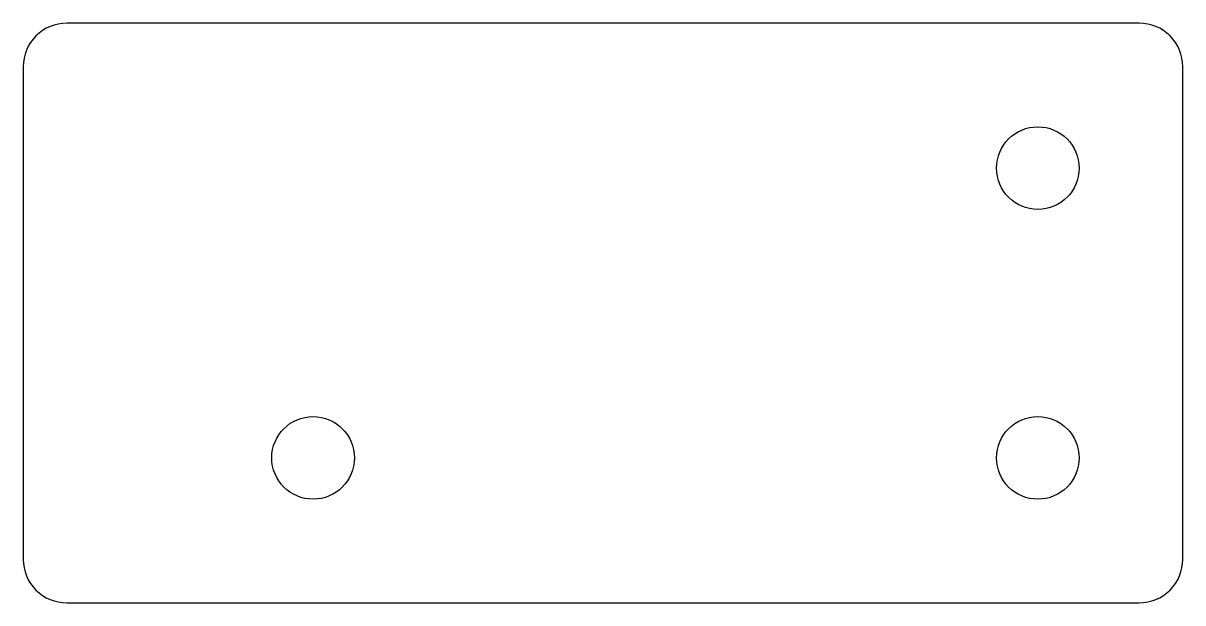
# Model space of a CAD drawing. Header units: millimetres. Extents: x -60 to 20, y -30 to 10.
import ezdxf

# ---------------------------------------------------------------- set-up
doc = ezdxf.new("R2010")
doc.units = ezdxf.units.MM
doc.layers.get('0').update_dxf_attribs({"linetype": 'CONTINUOUS'})

msp = doc.modelspace()

# ---------------------------------------------------------------- linework, layer by layer
msp.add_lwpolyline([(17, -30, 0.414214), (20, -27), (20, 7, 0.414214), (17, 10), (-57, 10, 0.414214), (-60, 7), (-60, -27, 0.414214), (-57, -30)], format="xyb", close=True)
for centre in [(10, 0), (-40, -20), (10, -20)]:
    msp.add_circle(centre, 2.85)

doc.saveas('drawing.dxf')
